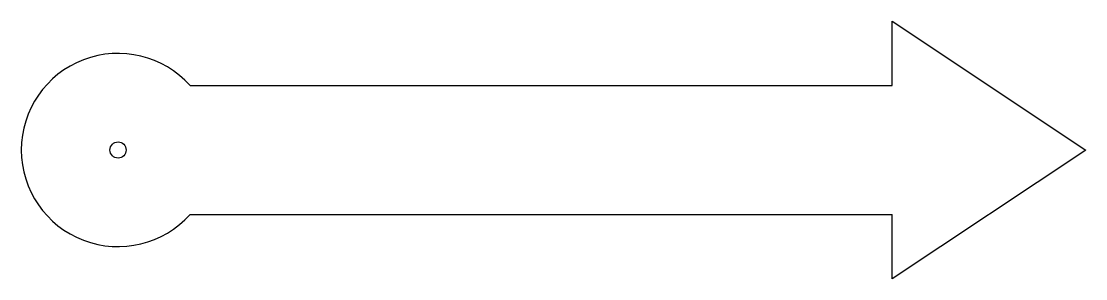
# Model space of a CAD drawing. Header units: inches. Extents: x -0.75 to 7.5, y 0 to 2.
import ezdxf

# ---------------------------------------------------------------- set-up
doc = ezdxf.new("R2010")
doc.units = ezdxf.units.IN
doc.header["$MEASUREMENT"] = 0
doc.layers.get('0').update_dxf_attribs({"lineweight": 25})

msp = doc.modelspace()

# ---------------------------------------------------------------- linework, layer by layer
for p, q in [((6, 1.5), (6, 2)), ((6, 2), (7.5, 1)), ((0.559, 1.5), (6, 1.5)), ((7.5, 1), (6, 0)), ((0.559, 0.5), (6, 0.5)), ((6, 0), (6, 0.5))]:
    msp.add_line(p, q)
msp.add_circle((0, 1), 0.0625)
msp.add_arc((0, 1), 0.75, 41.81031, 318.18969)

doc.saveas('drawing.dxf')
